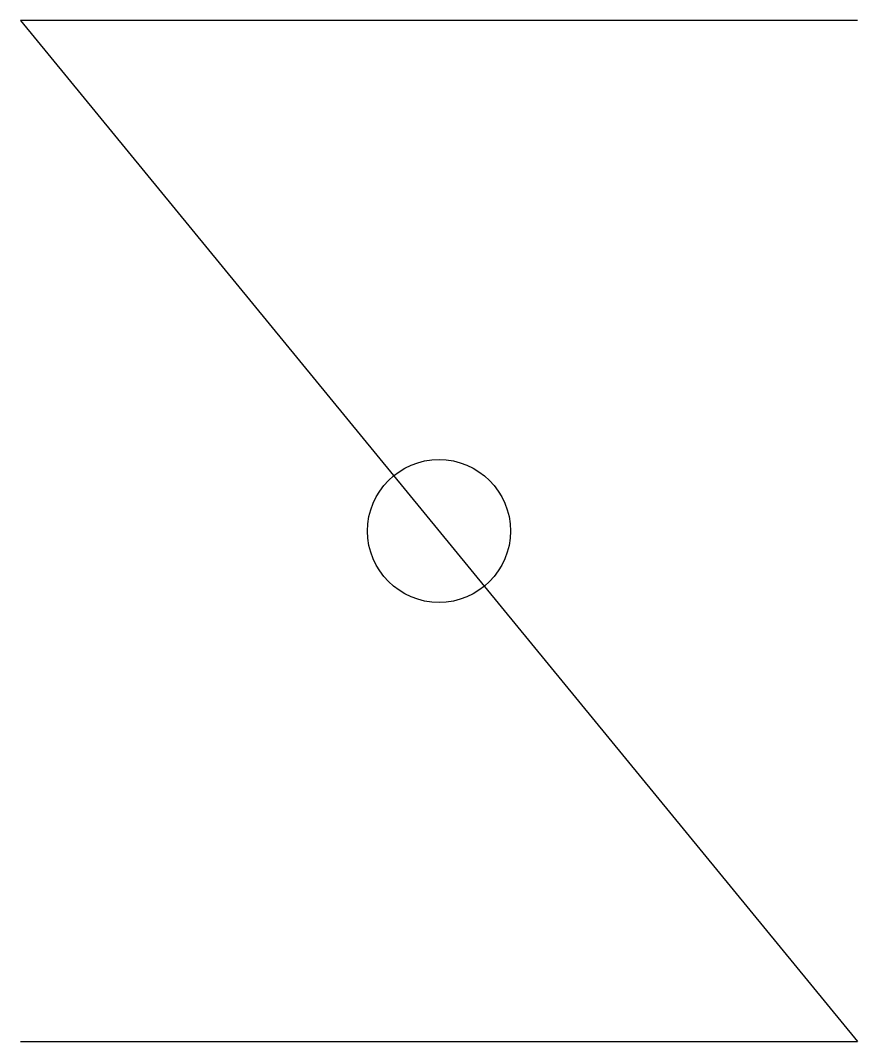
# Model space of a CAD drawing. Header units: millimetres. Extents: x -12.3 to 12.3, y 4 to 34.
import ezdxf

# ---------------------------------------------------------------- set-up
doc = ezdxf.new("R2010")
doc.units = ezdxf.units.MM
doc.layers.get('0').update_dxf_attribs({"linetype": 'CONTINUOUS'})

msp = doc.modelspace()

# ---------------------------------------------------------------- linework, layer by layer
for p, q in [((12.3, 34), (-12.3, 34)), ((-12.3, 34), (12.3, 4)), ((-12.3, 4), (12.3, 4))]:
    msp.add_line(p, q)
msp.add_circle((0, 19), 2.1)

doc.saveas('drawing.dxf')
